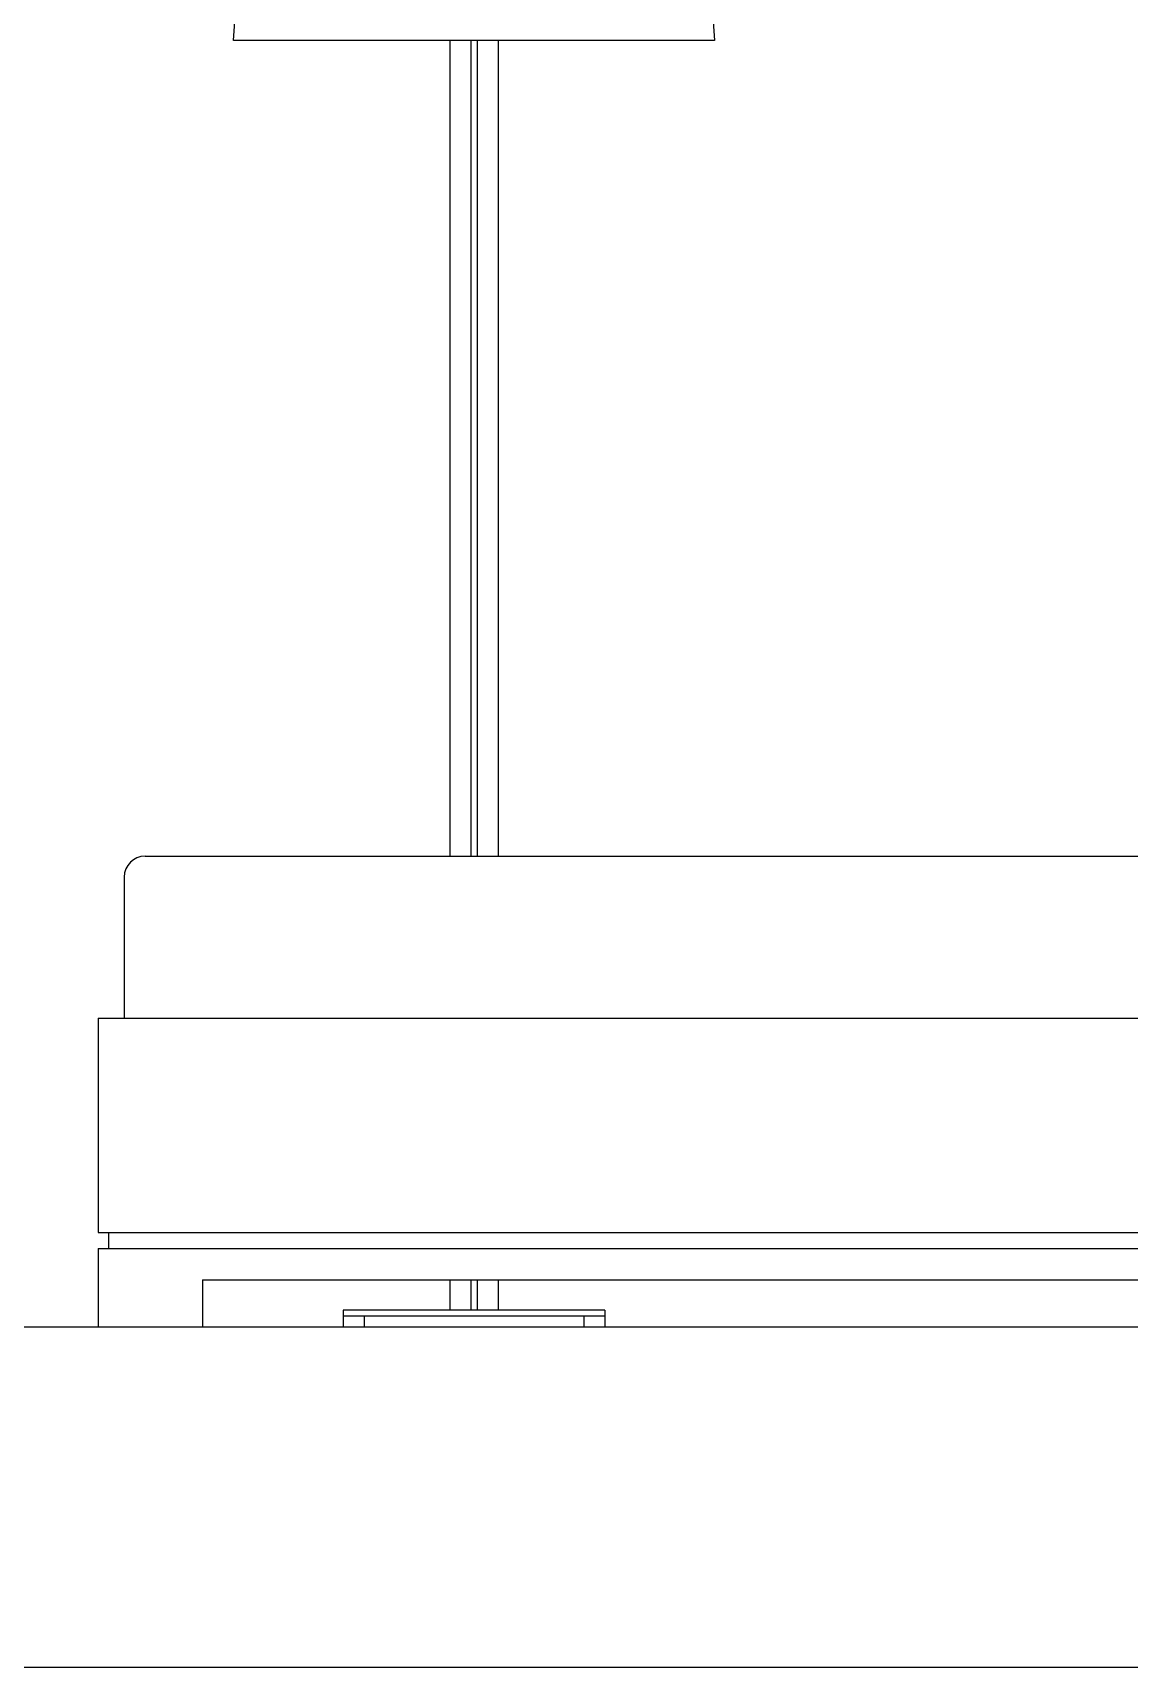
# Model space of a CAD drawing. Header units: inches. Extents: x 11.2 to 54.2, y 16.2 to 41.
# Drawn here: x 19.253 to 20.302, y 16.209 to 17.773 of the extents above; entities that cross this region are included whole.
import ezdxf

# ---------------------------------------------------------------- set-up
doc = ezdxf.new("R2010")
doc.units = ezdxf.units.IN
doc.header["$MEASUREMENT"] = 0
for name, color, linetype in [('1', 1, 'Continuous'), ('4', 4, 'Continuous'), ('kadrbm', 4, 'Continuous')]:
    doc.layers.add(name, color=color, linetype=linetype)

# ---------------------------------------------------------------- blocks, each defined once
blk = doc.blocks.new('kadrbm')
at = {"layer": 'kadrbm', "color": 4}
blk.add_lwpolyline([(0, 0), (0, 24.7972), (21, 24.7972), (21, 0), (0, 0)], close=True, dxfattribs=at)
blk.add_lwpolyline([(20.6631, 0.3257), (20.6631, 24.4603), (0.3369, 24.4603), (0.3369, 0.3257), (20.6631, 0.3257)], dxfattribs=at)

msp = doc.modelspace()

# ---------------------------------------------------------------- linework, layer by layer
at = {"layer": '1'}
for p, q in [((19.4453, 17.765), (19.4703, 18.125)), ((19.8803, 18.125), (19.9053, 17.765)), ((19.9053, 17.765), (19.4453, 17.765)), ((19.6523, 17.765), (19.6523, 16.985)), ((19.6723, 17.765), (19.6723, 16.985)), ((19.6783, 17.765), (19.6783, 16.985)), ((19.6983, 17.765), (19.6983, 16.985)), ((19.3608, 16.985), (21.2879, 16.985)), ((19.3408, 16.965), (19.3408, 16.83)), ((19.3158, 16.83), (20.7579, 16.83)), ((19.3158, 16.83), (19.3158, 16.625)), ((19.3158, 16.625), (20.7611, 16.625)), ((19.3258, 16.625), (19.3258, 16.61)), ((19.3158, 16.61), (20.7597, 16.61)), ((19.3158, 16.61), (19.3158, 16.535)), ((19.4158, 16.58), (20.7559, 16.58)), ((19.4158, 16.58), (19.4158, 16.535)), ((19.6523, 16.58), (19.6523, 16.551)), ((19.6723, 16.58), (19.6723, 16.551)), ((19.6783, 16.58), (19.6783, 16.551)), ((19.6983, 16.58), (19.6983, 16.551)), ((19.8003, 16.551), (19.5503, 16.551)), ((19.5503, 16.551), (19.5503, 16.535)), ((19.8003, 16.545), (19.5503, 16.545)), ((19.5703, 16.545), (19.5703, 16.535)), ((19.7803, 16.545), (19.7803, 16.535)), ((19.8003, 16.551), (19.8003, 16.535))]:
    msp.add_line(p, q, dxfattribs=at)
msp.add_arc((19.3608, 16.965), 0.02, 90, 180, dxfattribs=at)
at = {"layer": '4'}
msp.add_line((11.4922, 16.535), (31.8184, 16.535), dxfattribs=at)

# ---------------------------------------------------------------- block references
at = {"layer": 'kadrbm'}
msp.add_blockref('kadrbm', (11.1553, 16.2093), dxfattribs=at)

doc.saveas('drawing.dxf')
